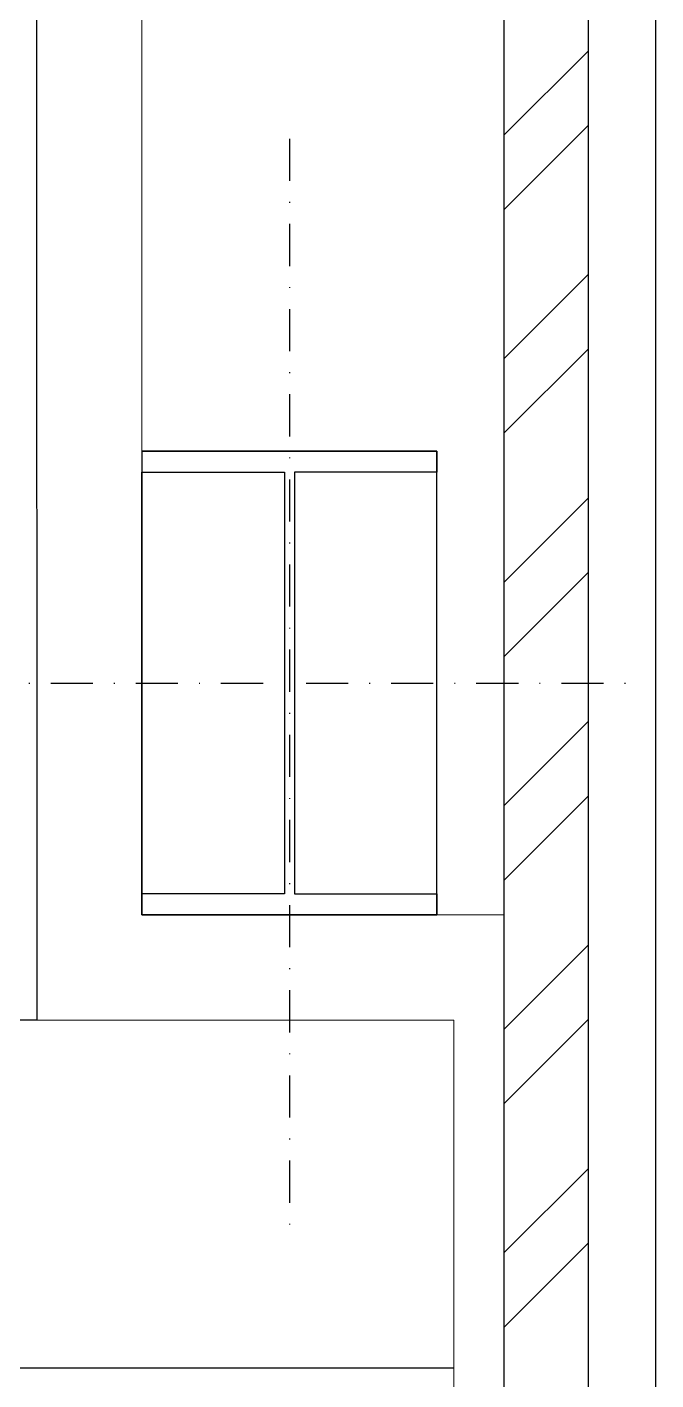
# Model space of a CAD drawing. Header units: inches. Extents: x 567429 to 582707, y 126347 to 133675.
# Drawn here: x 581811.8 to 581886.5, y 129307.6 to 129468.1 of the extents above; entities that cross this region are included whole.
import ezdxf

# ---------------------------------------------------------------- set-up
doc = ezdxf.new("R2010")
doc.units = ezdxf.units.IN
doc.header["$MEASUREMENT"] = 0
doc.linetypes.add('DASHDOT2', pattern=[0.5, 0.25, -0.125, 0, -0.125])
for name, color, linetype in [('BORD', 3, 'Continuous'), ('mobl', 11, 'Continuous'), ('nama', 2, 'Continuous'), ('SOTOON', 2, 'Continuous'), ('wall kanaf', 4, 'Continuous'), ('wall lika', 1, 'Continuous')]:
    doc.layers.add(name, color=color, linetype=linetype)
doc.linetypes.add('ZIGZAG', pattern='A,0.0001,-0.2,[131,ltypeshp.shx,S=0.2,R=0,X=-0.2,Y=0],-0.4,[131,ltypeshp.shx,S=0.2,R=180,X=0.2,Y=0],-0.2', length=0.8001)

# ---------------------------------------------------------------- blocks, each defined once
blk = doc.blocks.new('BOARD1')
at = {"layer": 'BORD', "color": 4}
for p, q in [((-77.35, 2.64), (98.93, 2.64)), ((98.93, 2.64), (98.93, -51.78))]:
    blk.add_line(p, q, dxfattribs=at)

msp = doc.modelspace()

# ---------------------------------------------------------------- linework, layer by layer
at = {"layer": 'mobl', "color": 15, "linetype": 'ZIGZAG', "ltscale": 20}
msp.add_line((581568.49, 129309.04), (581862.49, 129309.04), dxfattribs=at)
at = {"layer": 'nama', "color": 15}
msp.add_line((581886.49, 128996.79), (581886.49, 129699.29), dxfattribs=at)
at = {"layer": 'SOTOON', "color": 15, "linetype": 'DASHDOT2', "ltscale": 20}
for p, q in [((581842.99, 129454.85), (581842.99, 129325.73)), ((581842.99, 129454.85), (581842.99, 129325.73)), ((581842.99, 129454.85), (581842.99, 129325.73)), ((581794.46, 129390.29), (581884.44, 129390.29)), ((581794.46, 129390.29), (581884.44, 129390.29)), ((581794.46, 129390.29), (581884.44, 129390.29))]:
    msp.add_line(p, q, dxfattribs=at)
at = {"layer": 'SOTOON', "color": 15}
for p, q in [((581860.49, 129417.79), (581825.49, 129417.79)), ((581825.49, 129417.79), (581825.49, 129362.79)), ((581825.49, 129417.79), (581825.49, 129415.29)), ((581825.49, 129417.79), (581860.49, 129417.79)), ((581860.49, 129417.79), (581825.49, 129417.79)), ((581825.49, 129417.79), (581825.49, 129362.79)), ((581825.49, 129417.79), (581825.49, 129415.29)), ((581825.49, 129417.79), (581860.49, 129417.79)), ((581860.49, 129417.79), (581825.49, 129417.79)), ((581825.49, 129417.79), (581825.49, 129362.79)), ((581825.49, 129417.79), (581825.49, 129415.29)), ((581825.49, 129417.79), (581860.49, 129417.79)), ((581860.49, 129362.79), (581860.49, 129417.79)), ((581860.49, 129417.79), (581860.49, 129415.29)), ((581860.49, 129362.79), (581860.49, 129417.79)), ((581860.49, 129417.79), (581860.49, 129415.29)), ((581860.49, 129362.79), (581860.49, 129417.79)), ((581860.49, 129417.79), (581860.49, 129415.29)), ((581825.49, 129365.29), (581825.49, 129415.29)), ((581825.49, 129365.29), (581825.49, 129415.29)), ((581825.49, 129365.29), (581825.49, 129415.29)), ((581825.49, 129415.29), (581842.39, 129415.29)), ((581825.49, 129415.29), (581842.39, 129415.29)), ((581825.49, 129415.29), (581842.39, 129415.29)), ((581842.39, 129415.29), (581842.39, 129365.29)), ((581842.39, 129415.29), (581842.39, 129365.29)), ((581842.39, 129415.29), (581842.39, 129365.29)), ((581860.49, 129415.29), (581843.59, 129415.29)), ((581843.59, 129415.29), (581843.59, 129365.29)), ((581860.49, 129415.29), (581843.59, 129415.29)), ((581843.59, 129415.29), (581843.59, 129365.29)), ((581860.49, 129415.29), (581843.59, 129415.29)), ((581843.59, 129415.29), (581843.59, 129365.29)), ((581860.49, 129365.29), (581860.49, 129415.29)), ((581860.49, 129365.29), (581860.49, 129415.29)), ((581860.49, 129365.29), (581860.49, 129415.29)), ((581842.39, 129365.29), (581825.49, 129365.29)), ((581825.49, 129362.79), (581825.49, 129365.29)), ((581842.39, 129365.29), (581825.49, 129365.29)), ((581825.49, 129362.79), (581825.49, 129365.29)), ((581842.39, 129365.29), (581825.49, 129365.29)), ((581825.49, 129362.79), (581825.49, 129365.29)), ((581843.59, 129365.29), (581860.49, 129365.29)), ((581843.59, 129365.29), (581860.49, 129365.29)), ((581843.59, 129365.29), (581860.49, 129365.29)), ((581860.49, 129365.29), (581860.49, 129362.79)), ((581860.49, 129365.29), (581860.49, 129362.79)), ((581860.49, 129365.29), (581860.49, 129362.79)), ((581825.49, 129362.79), (581860.49, 129362.79)), ((581860.49, 129362.79), (581825.49, 129362.79)), ((581825.49, 129362.79), (581860.49, 129362.79)), ((581860.49, 129362.79), (581825.49, 129362.79)), ((581825.49, 129362.79), (581860.49, 129362.79)), ((581860.49, 129362.79), (581825.49, 129362.79))]:
    msp.add_line(p, q, dxfattribs=at)
at = {"layer": 'wall kanaf', "color": 15, "lineweight": 20, "ltscale": 0.1}
for p, q in [((581812.99, 129350.29), (581812.99, 129535.29)), ((581825.49, 129415.29), (581825.49, 129535.29)), ((581825.49, 129417.79), (581825.49, 129535.29)), ((581868.49, 129362.79), (581860.49, 129362.79)), ((581862.49, 129350.29), (581812.99, 129350.29)), ((581862.49, 129082.79), (581862.49, 129350.29))]:
    msp.add_line(p, q, dxfattribs=at)
at = {"layer": 'wall lika', "color": 15}
for p, q in [((581878.49, 129004.79), (581878.49, 129727.29)), ((581868.49, 129070.29), (581868.49, 129710.29)), ((581868.49, 129455.3), (581878.49, 129465.3)), ((581868.49, 129446.47), (581878.49, 129456.47)), ((581868.49, 129428.79), (581878.49, 129438.79)), ((581868.49, 129419.95), (581878.49, 129429.95)), ((581868.49, 129402.27), (581878.49, 129412.27)), ((581868.49, 129393.43), (581878.49, 129403.43)), ((581868.49, 129375.76), (581878.49, 129385.76)), ((581868.49, 129366.92), (581878.49, 129376.92)), ((581868.49, 129349.24), (581878.49, 129359.24)), ((581868.49, 129340.4), (581878.49, 129350.4)), ((581868.49, 129322.72), (581878.49, 129332.72)), ((581868.49, 129313.88), (581878.49, 129323.88))]:
    msp.add_line(p, q, dxfattribs=at)

# ---------------------------------------------------------------- block references
at = {"layer": 'BORD', "ltscale": 5, "xscale": 0.9077507259660533, "yscale": 0.9077507259660533, "zscale": 0.9077507259660533, "rotation": 270.0028855839087}
msp.add_blockref('BOARD1', (581810.59, 129440.09), dxfattribs=at)

doc.saveas('drawing.dxf')
